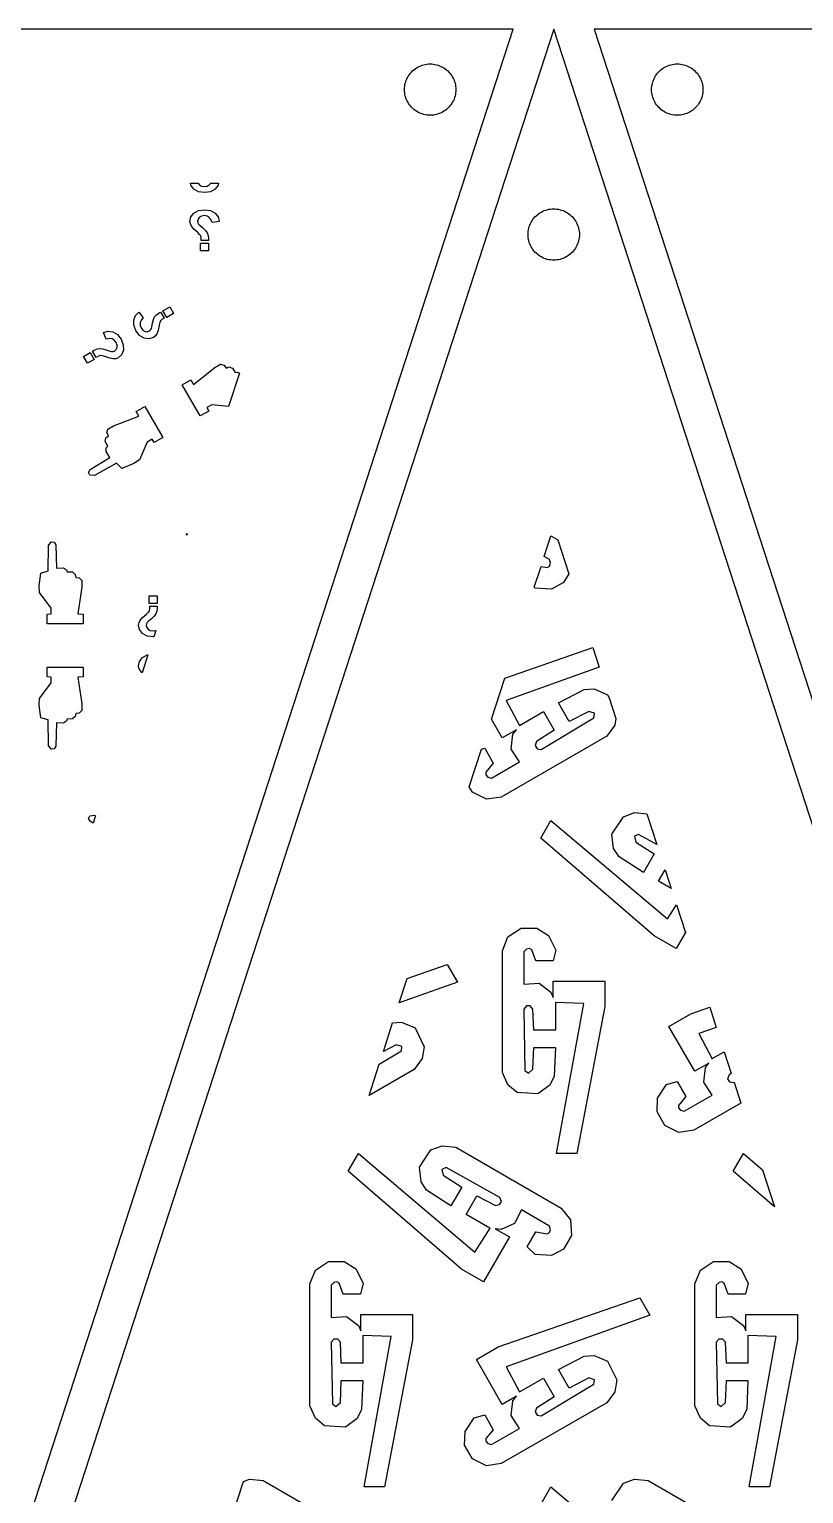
# Model space of a CAD drawing. Header units: metres. Extents: x 20 to 1108, y 20 to 251.
# Drawn here: x 366.8 to 427.1, y 136.7 to 250.8 of the extents above; entities that cross this region are included whole.
import ezdxf

# ---------------------------------------------------------------- set-up
doc = ezdxf.new("R2010")
doc.units = ezdxf.units.M

msp = doc.modelspace()

# ---------------------------------------------------------------- linework, layer by layer
for p, q in [((404.463, 250.826), (254.463, 250.826)), ((329.463, 20.0001), (404.463, 250.826)), ((407.617, 250.826), (332.617, 20)), ((482.617, 20), (407.617, 250.826)), ((560.772, 250.826), (410.772, 250.826)), ((410.772, 250.826), (485.772, 20.0001)), ((396.816, 247.742), (396.919, 247.813)), ((396.919, 247.813), (397.028, 247.877)), ((397.028, 247.877), (397.14, 247.934)), ((397.14, 247.934), (397.255, 247.984)), ((397.255, 247.984), (397.373, 248.026)), ((397.373, 248.026), (397.493, 248.062)), ((397.493, 248.062), (397.617, 248.089)), ((397.617, 248.089), (397.741, 248.109)), ((397.741, 248.109), (397.866, 248.12)), ((397.866, 248.12), (397.992, 248.124)), ((397.992, 248.124), (398.117, 248.12)), ((398.117, 248.12), (398.242, 248.109)), ((398.242, 248.109), (398.366, 248.089)), ((398.366, 248.089), (398.489, 248.062)), ((398.489, 248.062), (398.609, 248.026)), ((398.609, 248.026), (398.727, 247.984)), ((398.727, 247.984), (398.843, 247.934)), ((398.843, 247.934), (398.954, 247.877)), ((398.954, 247.877), (399.063, 247.813)), ((399.063, 247.813), (399.166, 247.742)), ((416.069, 247.742), (416.172, 247.813)), ((416.172, 247.813), (416.281, 247.877)), ((416.281, 247.877), (416.392, 247.934)), ((416.392, 247.934), (416.508, 247.984)), ((416.508, 247.984), (416.626, 248.026)), ((416.626, 248.026), (416.747, 248.062)), ((416.747, 248.062), (416.87, 248.089)), ((416.87, 248.089), (416.994, 248.109)), ((416.994, 248.109), (417.119, 248.12)), ((417.119, 248.12), (417.244, 248.124)), ((417.244, 248.124), (417.37, 248.12)), ((417.37, 248.12), (417.495, 248.109)), ((417.495, 248.109), (417.619, 248.089)), ((417.619, 248.089), (417.742, 248.062)), ((417.742, 248.062), (417.862, 248.026)), ((417.862, 248.026), (417.98, 247.984)), ((417.98, 247.984), (418.095, 247.934)), ((418.095, 247.934), (418.207, 247.877)), ((418.207, 247.877), (418.316, 247.813)), ((418.316, 247.813), (418.419, 247.742)), ((396.027, 246.499), (396.054, 246.621)), ((396.054, 246.621), (396.089, 246.742)), ((396.089, 246.742), (396.131, 246.86)), ((396.131, 246.86), (396.181, 246.976)), ((396.181, 246.976), (396.239, 247.087)), ((396.239, 247.087), (396.302, 247.195)), ((396.302, 247.195), (396.373, 247.3)), ((396.373, 247.3), (396.45, 247.399)), ((396.45, 247.399), (396.534, 247.493)), ((396.534, 247.493), (396.622, 247.582)), ((396.622, 247.582), (396.716, 247.665)), ((396.716, 247.665), (396.816, 247.742)), ((399.166, 247.742), (399.266, 247.665)), ((399.266, 247.665), (399.361, 247.582)), ((399.361, 247.582), (399.449, 247.493)), ((399.449, 247.493), (399.533, 247.399)), ((399.533, 247.399), (399.609, 247.3)), ((399.609, 247.3), (399.68, 247.195)), ((399.68, 247.195), (399.743, 247.087)), ((399.743, 247.087), (399.801, 246.976)), ((399.801, 246.976), (399.851, 246.86)), ((399.851, 246.86), (399.893, 246.742)), ((399.893, 246.742), (399.928, 246.621)), ((399.928, 246.621), (399.955, 246.499)), ((415.28, 246.499), (415.307, 246.621)), ((415.307, 246.621), (415.342, 246.742)), ((415.342, 246.742), (415.384, 246.86)), ((415.384, 246.86), (415.434, 246.976)), ((415.434, 246.976), (415.492, 247.087)), ((415.492, 247.087), (415.555, 247.195)), ((415.555, 247.195), (415.626, 247.3)), ((415.626, 247.3), (415.703, 247.399)), ((415.703, 247.399), (415.787, 247.493)), ((415.787, 247.493), (415.874, 247.582)), ((415.874, 247.582), (415.969, 247.665)), ((415.969, 247.665), (416.069, 247.742)), ((418.419, 247.742), (418.519, 247.665)), ((418.519, 247.665), (418.613, 247.582)), ((418.613, 247.582), (418.702, 247.493)), ((418.702, 247.493), (418.786, 247.399)), ((418.786, 247.399), (418.862, 247.3)), ((418.862, 247.3), (418.933, 247.195)), ((418.933, 247.195), (418.997, 247.087)), ((418.997, 247.087), (419.054, 246.976)), ((419.054, 246.976), (419.104, 246.86)), ((419.104, 246.86), (419.146, 246.742)), ((419.146, 246.742), (419.181, 246.621)), ((419.181, 246.621), (419.208, 246.499)), ((395.992, 246.124), (395.995, 246.249)), ((395.995, 245.998), (395.992, 246.124)), ((395.995, 246.249), (396.007, 246.375)), ((396.007, 245.873), (395.995, 245.998)), ((396.007, 246.375), (396.027, 246.499)), ((396.027, 245.749), (396.007, 245.873)), ((396.054, 245.627), (396.027, 245.749)), ((396.089, 245.506), (396.054, 245.627)), ((396.131, 245.388), (396.089, 245.506)), ((399.893, 245.506), (399.851, 245.388)), ((399.928, 245.627), (399.893, 245.506)), ((399.955, 245.749), (399.928, 245.627)), ((399.955, 246.499), (399.975, 246.375)), ((399.975, 245.873), (399.955, 245.749)), ((399.975, 246.375), (399.987, 246.249)), ((399.987, 245.998), (399.975, 245.873)), ((399.987, 246.249), (399.992, 246.124)), ((399.992, 246.124), (399.987, 245.998)), ((415.244, 246.124), (415.248, 246.249)), ((415.248, 245.998), (415.244, 246.124)), ((415.248, 246.249), (415.26, 246.375)), ((415.26, 245.873), (415.248, 245.998)), ((415.26, 246.375), (415.28, 246.499)), ((415.28, 245.749), (415.26, 245.873)), ((415.307, 245.627), (415.28, 245.749)), ((415.342, 245.506), (415.307, 245.627)), ((415.384, 245.388), (415.342, 245.506)), ((419.146, 245.506), (419.104, 245.388)), ((419.181, 245.627), (419.146, 245.506)), ((419.208, 245.749), (419.181, 245.627)), ((419.208, 246.499), (419.228, 246.375)), ((419.228, 245.873), (419.208, 245.749)), ((419.228, 246.375), (419.24, 246.249)), ((419.24, 245.998), (419.228, 245.873)), ((419.24, 246.249), (419.244, 246.124)), ((419.244, 246.124), (419.24, 245.998)), ((396.181, 245.273), (396.131, 245.388)), ((396.239, 245.16), (396.181, 245.273)), ((396.302, 245.052), (396.239, 245.16)), ((396.373, 244.948), (396.302, 245.052)), ((396.45, 244.849), (396.373, 244.948)), ((396.534, 244.755), (396.45, 244.849)), ((396.622, 244.666), (396.534, 244.755)), ((396.716, 244.583), (396.622, 244.666)), ((396.816, 244.506), (396.716, 244.583)), ((396.919, 244.436), (396.816, 244.506)), ((397.028, 244.371), (396.919, 244.436)), ((397.14, 244.315), (397.028, 244.371)), ((398.954, 244.371), (398.843, 244.315)), ((399.063, 244.436), (398.954, 244.371)), ((399.166, 244.506), (399.063, 244.436)), ((399.266, 244.583), (399.166, 244.506)), ((399.361, 244.666), (399.266, 244.583)), ((399.449, 244.755), (399.361, 244.666)), ((399.533, 244.849), (399.449, 244.755)), ((399.609, 244.948), (399.533, 244.849)), ((399.68, 245.052), (399.609, 244.948)), ((399.743, 245.16), (399.68, 245.052)), ((399.801, 245.273), (399.743, 245.16)), ((399.851, 245.388), (399.801, 245.273)), ((415.434, 245.273), (415.384, 245.388)), ((415.492, 245.16), (415.434, 245.273)), ((415.555, 245.052), (415.492, 245.16)), ((415.626, 244.948), (415.555, 245.052)), ((415.703, 244.849), (415.626, 244.948)), ((415.787, 244.755), (415.703, 244.849)), ((415.874, 244.666), (415.787, 244.755)), ((415.969, 244.583), (415.874, 244.666)), ((416.069, 244.506), (415.969, 244.583)), ((416.172, 244.436), (416.069, 244.506)), ((416.281, 244.371), (416.172, 244.436)), ((416.392, 244.315), (416.281, 244.371)), ((418.207, 244.371), (418.095, 244.315)), ((418.316, 244.436), (418.207, 244.371)), ((418.419, 244.506), (418.316, 244.436)), ((418.519, 244.583), (418.419, 244.506)), ((418.613, 244.666), (418.519, 244.583)), ((418.702, 244.755), (418.613, 244.666)), ((418.786, 244.849), (418.702, 244.755)), ((418.862, 244.948), (418.786, 244.849)), ((418.933, 245.052), (418.862, 244.948)), ((418.997, 245.16), (418.933, 245.052)), ((419.054, 245.273), (418.997, 245.16)), ((419.104, 245.388), (419.054, 245.273)), ((397.255, 244.265), (397.14, 244.315)), ((397.373, 244.222), (397.255, 244.265)), ((397.493, 244.187), (397.373, 244.222)), ((397.617, 244.159), (397.493, 244.187)), ((397.741, 244.14), (397.617, 244.159)), ((397.866, 244.128), (397.741, 244.14)), ((397.992, 244.124), (397.866, 244.128)), ((398.117, 244.128), (397.992, 244.124)), ((398.242, 244.14), (398.117, 244.128)), ((398.366, 244.159), (398.242, 244.14)), ((398.489, 244.187), (398.366, 244.159)), ((398.609, 244.222), (398.489, 244.187)), ((398.727, 244.265), (398.609, 244.222)), ((398.843, 244.315), (398.727, 244.265)), ((416.508, 244.265), (416.392, 244.315)), ((416.626, 244.222), (416.508, 244.265)), ((416.747, 244.187), (416.626, 244.222)), ((416.87, 244.159), (416.747, 244.187)), ((416.994, 244.14), (416.87, 244.159)), ((417.119, 244.128), (416.994, 244.14)), ((417.244, 244.124), (417.119, 244.128)), ((417.37, 244.128), (417.244, 244.124)), ((417.495, 244.14), (417.37, 244.128)), ((417.619, 244.159), (417.495, 244.14)), ((417.742, 244.187), (417.619, 244.159)), ((417.862, 244.222), (417.742, 244.187)), ((417.98, 244.265), (417.862, 244.222)), ((418.095, 244.315), (417.98, 244.265)), ((379.355, 238.665), (379.319, 238.826)), ((379.319, 238.826), (379.907, 238.826)), ((379.587, 238.371), (379.355, 238.665)), ((379.907, 238.826), (380.012, 238.687)), ((380.012, 238.687), (380.178, 238.591)), ((380.61, 238.592), (380.784, 238.692)), ((380.784, 238.692), (380.89, 238.826)), ((380.89, 238.826), (381.506, 238.826)), ((381.464, 238.664), (381.228, 238.366)), ((381.506, 238.826), (381.464, 238.664)), ((379.951, 238.164), (379.587, 238.371)), ((380.422, 238.095), (379.951, 238.164)), ((380.178, 238.591), (380.396, 238.559)), ((380.396, 238.559), (380.61, 238.592)), ((380.873, 238.162), (380.422, 238.095)), ((381.228, 238.366), (380.873, 238.162)), ((379.354, 236.192), (379.587, 236.487)), ((379.587, 236.487), (379.95, 236.692)), ((379.95, 236.692), (380.422, 236.762)), ((380.422, 236.762), (380.873, 236.694)), ((380.873, 236.694), (381.227, 236.49)), ((381.227, 236.49), (381.464, 236.192)), ((406.248, 236.284), (406.343, 236.367)), ((406.343, 236.367), (406.442, 236.444)), ((406.442, 236.444), (406.546, 236.515)), ((406.546, 236.515), (406.654, 236.579)), ((406.654, 236.579), (406.766, 236.636)), ((406.766, 236.636), (406.881, 236.686)), ((406.881, 236.686), (406.999, 236.728)), ((406.999, 236.728), (407.12, 236.763)), ((407.12, 236.763), (407.242, 236.791)), ((407.242, 236.791), (407.367, 236.81)), ((407.367, 236.81), (407.492, 236.822)), ((407.492, 236.822), (407.617, 236.826)), ((407.617, 236.826), (407.743, 236.822)), ((407.743, 236.822), (407.868, 236.81)), ((407.868, 236.81), (407.992, 236.791)), ((407.992, 236.791), (408.115, 236.763)), ((408.115, 236.763), (408.236, 236.728)), ((408.236, 236.728), (408.354, 236.686)), ((408.354, 236.686), (408.469, 236.636)), ((408.469, 236.636), (408.581, 236.579)), ((408.581, 236.579), (408.689, 236.515)), ((408.689, 236.515), (408.793, 236.444)), ((408.793, 236.444), (408.892, 236.367)), ((408.892, 236.367), (408.987, 236.284)), ((379.277, 235.849), (379.354, 236.192)), ((379.306, 235.65), (379.277, 235.849)), ((379.39, 235.465), (379.306, 235.65)), ((379.568, 235.254), (379.39, 235.465)), ((379.878, 234.976), (379.568, 235.254)), ((379.908, 236.032), (379.87, 235.862)), ((379.87, 235.862), (379.89, 235.744)), ((379.89, 235.744), (379.95, 235.63)), ((380.011, 236.169), (379.908, 236.032)), ((379.95, 235.63), (380.062, 235.522)), ((380.178, 236.265), (380.011, 236.169)), ((380.062, 235.522), (380.269, 235.349)), ((380.396, 236.298), (380.178, 236.265)), ((380.269, 235.349), (380.492, 235.141)), ((380.61, 236.265), (380.396, 236.298)), ((380.784, 236.164), (380.61, 236.265)), ((380.915, 235.998), (380.784, 236.164)), ((380.999, 235.762), (380.915, 235.998)), ((381.558, 235.83), (380.999, 235.762)), ((381.464, 236.192), (381.558, 235.83)), ((405.633, 235.077), (405.653, 235.201)), ((405.653, 235.201), (405.68, 235.324)), ((405.68, 235.324), (405.715, 235.444)), ((405.715, 235.444), (405.758, 235.562)), ((405.758, 235.562), (405.808, 235.678)), ((405.808, 235.678), (405.865, 235.79)), ((405.865, 235.79), (405.929, 235.898)), ((405.929, 235.898), (405.999, 236.002)), ((405.999, 236.002), (406.076, 236.101)), ((406.076, 236.101), (406.159, 236.195)), ((406.159, 236.195), (406.248, 236.284)), ((408.987, 236.284), (409.076, 236.195)), ((409.076, 236.195), (409.159, 236.101)), ((409.159, 236.101), (409.236, 236.002)), ((409.236, 236.002), (409.306, 235.898)), ((409.306, 235.898), (409.37, 235.79)), ((409.37, 235.79), (409.427, 235.678)), ((409.427, 235.678), (409.477, 235.562)), ((409.477, 235.562), (409.52, 235.444)), ((409.52, 235.444), (409.555, 235.324)), ((409.555, 235.324), (409.582, 235.201)), ((409.582, 235.201), (409.602, 235.077)), ((380.032, 234.835), (379.878, 234.976)), ((380.118, 234.717), (380.032, 234.835)), ((380.103, 234.157), (380.712, 234.158)), ((380.103, 233.549), (380.103, 234.157)), ((380.149, 234.588), (380.118, 234.717)), ((380.16, 234.369), (380.149, 234.588)), ((380.712, 234.369), (380.16, 234.369)), ((380.492, 235.141), (380.625, 234.956)), ((380.625, 234.956), (380.692, 234.76)), ((380.692, 234.76), (380.715, 234.519)), ((380.715, 234.519), (380.712, 234.369)), ((380.712, 234.158), (380.713, 233.549)), ((405.617, 234.826), (405.621, 234.952)), ((405.621, 234.701), (405.617, 234.826)), ((405.621, 234.952), (405.633, 235.077)), ((405.633, 234.576), (405.621, 234.701)), ((405.653, 234.451), (405.633, 234.576)), ((405.68, 234.329), (405.653, 234.451)), ((405.715, 234.208), (405.68, 234.329)), ((405.758, 234.09), (405.715, 234.208)), ((405.808, 233.975), (405.758, 234.09)), ((409.477, 234.09), (409.427, 233.975)), ((409.52, 234.208), (409.477, 234.09)), ((409.555, 234.329), (409.52, 234.208)), ((409.582, 234.451), (409.555, 234.329)), ((409.602, 234.576), (409.582, 234.451)), ((409.602, 235.077), (409.614, 234.952)), ((409.614, 234.701), (409.602, 234.576)), ((409.614, 234.952), (409.617, 234.826)), ((409.617, 234.826), (409.614, 234.701)), ((380.713, 233.549), (380.103, 233.549)), ((405.865, 233.863), (405.808, 233.975)), ((405.929, 233.755), (405.865, 233.863)), ((405.999, 233.651), (405.929, 233.755)), ((406.076, 233.551), (405.999, 233.651)), ((406.159, 233.457), (406.076, 233.551)), ((406.248, 233.368), (406.159, 233.457)), ((406.343, 233.285), (406.248, 233.368)), ((406.442, 233.208), (406.343, 233.285)), ((406.546, 233.138), (406.442, 233.208)), ((406.654, 233.074), (406.546, 233.138)), ((406.766, 233.017), (406.654, 233.074)), ((406.881, 232.967), (406.766, 233.017)), ((406.999, 232.924), (406.881, 232.967)), ((407.12, 232.889), (406.999, 232.924)), ((408.236, 232.924), (408.115, 232.889)), ((408.354, 232.967), (408.236, 232.924)), ((408.469, 233.017), (408.354, 232.967)), ((408.581, 233.074), (408.469, 233.017)), ((408.689, 233.138), (408.581, 233.074)), ((408.793, 233.208), (408.689, 233.138)), ((408.892, 233.285), (408.793, 233.208)), ((408.987, 233.368), (408.892, 233.285)), ((409.076, 233.457), (408.987, 233.368)), ((409.159, 233.551), (409.076, 233.457)), ((409.236, 233.651), (409.159, 233.551)), ((409.306, 233.755), (409.236, 233.651)), ((409.37, 233.863), (409.306, 233.755)), ((409.427, 233.975), (409.37, 233.863)), ((407.242, 232.862), (407.12, 232.889)), ((407.367, 232.842), (407.242, 232.862)), ((407.492, 232.83), (407.367, 232.842)), ((407.617, 232.826), (407.492, 232.83)), ((407.743, 232.83), (407.617, 232.826)), ((407.868, 232.842), (407.743, 232.83)), ((407.992, 232.862), (407.868, 232.842)), ((408.115, 232.889), (407.992, 232.862)), ((374.893, 228.164), (375.036, 228.523)), ((375.036, 228.523), (375.298, 228.782)), ((375.298, 228.782), (375.639, 228.333)), ((376.431, 228.207), (376.522, 228.412)), ((376.522, 228.412), (376.658, 228.565)), ((376.658, 228.565), (376.867, 228.715)), ((376.867, 228.715), (376.988, 228.781)), ((376.988, 228.781), (377.263, 228.303)), ((377.17, 228.887), (377.699, 229.192)), ((377.476, 228.359), (377.17, 228.887)), ((378.003, 228.664), (377.476, 228.359)), ((377.699, 229.192), (378.003, 228.664)), ((372.533, 227.187), (372.888, 227.283)), ((372.888, 227.283), (373.272, 227.228)), ((373.272, 227.228), (373.622, 227.025)), ((374.894, 227.759), (374.893, 228.164)), ((375.061, 227.332), (374.894, 227.759)), ((375.357, 226.958), (375.061, 227.332)), ((375.476, 228.141), (375.398, 227.944)), ((375.398, 227.944), (375.398, 227.742)), ((375.398, 227.742), (375.474, 227.545)), ((375.474, 227.545), (375.613, 227.37)), ((375.639, 228.333), (375.476, 228.141)), ((375.613, 227.37), (375.778, 227.275)), ((375.778, 227.275), (375.95, 227.252)), ((375.95, 227.252), (376.113, 227.305)), ((376.113, 227.305), (376.211, 227.386)), ((376.211, 227.386), (376.277, 227.489)), ((376.277, 227.489), (376.315, 227.641)), ((376.315, 227.641), (376.361, 227.904)), ((376.361, 227.904), (376.431, 228.207)), ((376.791, 227.342), (376.701, 227.092)), ((376.878, 227.755), (376.791, 227.342)), ((376.927, 227.963), (376.878, 227.755)), ((376.982, 228.088), (376.927, 227.963)), ((377.087, 228.19), (376.982, 228.088)), ((377.263, 228.303), (377.087, 228.19)), ((372.752, 226.667), (372.533, 227.187)), ((372.999, 226.712), (372.752, 226.667)), ((373.21, 226.682), (372.999, 226.712)), ((373.382, 226.581), (373.21, 226.682)), ((373.515, 226.416), (373.382, 226.581)), ((373.599, 226.206), (373.515, 226.416)), ((373.599, 226.017), (373.599, 226.206)), ((373.622, 227.025), (373.908, 226.667)), ((373.908, 226.667), (374.082, 226.224)), ((374.082, 226.224), (374.086, 225.809)), ((375.715, 226.748), (375.357, 226.958)), ((376.091, 226.693), (375.715, 226.748)), ((376.424, 226.797), (376.091, 226.693)), ((376.581, 226.921), (376.424, 226.797)), ((376.701, 227.092), (376.581, 226.921)), ((370.979, 225.313), (371.507, 225.617)), ((371.284, 224.784), (370.979, 225.313)), ((371.812, 225.089), (371.284, 224.784)), ((371.507, 225.617), (371.812, 225.089)), ((371.69, 225.723), (371.817, 225.798)), ((371.966, 225.244), (371.69, 225.723)), ((371.817, 225.798), (372.04, 225.901)), ((372.153, 225.341), (371.966, 225.244)), ((372.04, 225.901), (372.242, 225.942)), ((372.292, 225.382), (372.153, 225.341)), ((372.242, 225.942), (372.468, 225.918)), ((372.434, 225.365), (372.292, 225.382)), ((372.631, 225.306), (372.434, 225.365)), ((372.468, 225.918), (372.754, 225.83)), ((373.035, 225.174), (372.631, 225.306)), ((372.754, 225.83), (373.022, 225.733)), ((373.022, 225.733), (373.161, 225.693)), ((373.297, 225.126), (373.035, 225.174)), ((373.161, 225.693), (373.288, 225.698)), ((373.288, 225.698), (373.407, 225.742)), ((373.504, 225.145), (373.297, 225.126)), ((373.407, 225.742), (373.533, 225.857)), ((373.691, 225.22), (373.504, 225.145)), ((373.533, 225.857), (373.599, 226.017)), ((373.945, 225.455), (373.691, 225.22)), ((374.086, 225.809), (373.945, 225.455)), ((379.56, 223.128), (381.205, 224.463)), ((381.205, 224.463), (381.654, 224.709)), ((381.654, 224.709), (381.948, 224.639)), ((381.948, 224.639), (382.088, 224.418)), ((382.088, 224.418), (382.317, 224.498)), ((383.135, 224.018), (382.288, 221.412)), ((382.317, 224.498), (382.588, 224.416)), ((382.588, 224.416), (382.805, 224.066)), ((382.805, 224.066), (382.987, 224.092)), ((382.987, 224.092), (383.135, 224.018)), ((378.676, 223.108), (379.338, 223.488)), ((380.075, 220.684), (378.676, 223.108)), ((379.338, 223.488), (379.56, 223.128)), ((380.985, 221.551), (380.599, 221.327)), ((382.288, 221.412), (380.985, 221.551)), ((373.324, 219.914), (375.299, 220.668)), ((375.096, 221.041), (375.758, 221.424)), ((375.299, 220.668), (375.096, 221.041)), ((375.758, 221.424), (377.159, 218.999)), ((380.738, 221.067), (380.075, 220.684)), ((380.599, 221.327), (380.738, 221.067)), ((372.796, 219.358), (372.883, 219.646)), ((372.917, 219.124), (372.796, 219.358)), ((372.883, 219.646), (373.324, 219.914)), ((372.668, 218.687), (372.733, 218.964)), ((372.864, 218.327), (372.668, 218.687)), ((372.733, 218.964), (372.917, 219.124)), ((372.736, 217.909), (372.751, 218.183)), ((372.751, 218.183), (372.864, 218.327)), ((375.952, 218.645), (375.338, 217.262)), ((376.338, 218.866), (375.952, 218.645)), ((376.495, 218.616), (376.338, 218.866)), ((377.159, 218.999), (376.495, 218.616)), ((371.494, 216.494), (373.039, 217.452)), ((373.552, 216.996), (371.828, 216.027)), ((373.039, 217.452), (372.736, 217.909)), ((373.978, 216.581), (373.552, 216.996)), ((374.914, 216.963), (373.978, 216.581)), ((375.338, 217.262), (374.914, 216.963)), ((371.367, 216.276), (371.494, 216.494)), ((371.463, 216.067), (371.367, 216.276)), ((371.828, 216.027), (371.463, 216.067)), ((378.98, 211.456), (379.071, 211.508)), ((379.027, 211.375), (378.98, 211.456)), ((379.071, 211.508), (379.027, 211.375)), ((406.879, 209.721), (407.405, 211.338)), ((407.405, 211.338), (407.929, 211.036)), ((368.223, 208.596), (368.246, 210.573)), ((368.246, 210.573), (368.463, 210.873)), ((368.463, 210.873), (368.692, 210.85)), ((368.692, 210.85), (368.818, 210.63)), ((368.818, 210.63), (368.875, 208.814)), ((407.929, 211.036), (408.789, 208.385)), ((406.102, 207.328), (406.631, 208.957)), ((406.631, 208.957), (407.113, 208.877)), ((407.291, 209.484), (406.879, 209.721)), ((407.113, 208.877), (407.287, 208.974)), ((407.287, 208.974), (407.369, 209.193)), ((407.369, 209.193), (407.291, 209.484)), ((367.515, 207.439), (367.652, 208.437)), ((367.652, 208.437), (368.223, 208.596)), ((368.875, 208.814), (369.421, 208.848)), ((369.421, 208.848), (369.653, 208.697)), ((369.653, 208.697), (369.721, 208.527)), ((369.721, 208.527), (370.134, 208.516)), ((370.134, 208.516), (370.337, 208.322)), ((370.337, 208.322), (370.384, 208.082)), ((370.384, 208.082), (370.647, 208.07)), ((370.647, 208.07), (370.852, 207.854)), ((370.852, 207.854), (370.864, 207.334)), ((408.789, 208.385), (408.387, 207.688)), ((367.563, 206.914), (367.515, 207.439)), ((368.452, 205.693), (367.563, 206.914)), ((370.864, 207.334), (370.532, 205.248)), ((376.104, 206.057), (376.104, 206.667)), ((376.104, 206.667), (376.712, 206.667)), ((376.712, 206.667), (376.712, 206.057)), ((406.173, 207.259), (406.102, 207.328)), ((407.437, 207.182), (406.173, 207.259)), ((408.387, 207.688), (407.437, 207.182)), ((368.452, 205.248), (368.452, 205.693)), ((376.712, 206.057), (376.104, 206.057)), ((376.118, 205.498), (376.15, 205.628)), ((376.15, 205.628), (376.16, 205.847)), ((376.16, 205.847), (376.712, 205.847)), ((376.715, 205.72), (376.69, 205.449)), ((376.712, 205.847), (376.715, 205.72)), ((368.155, 205.236), (368.452, 205.248)), ((368.155, 204.471), (368.155, 205.236)), ((370.954, 204.471), (368.155, 204.471)), ((370.532, 205.248), (370.954, 205.235)), ((370.954, 205.235), (370.954, 204.471)), ((375.278, 204.367), (375.307, 204.568)), ((375.356, 204.024), (375.278, 204.367)), ((375.307, 204.568), (375.389, 204.748)), ((375.389, 204.748), (375.567, 204.958)), ((375.567, 204.958), (375.878, 205.238)), ((375.891, 204.474), (375.871, 204.353)), ((375.878, 205.238), (376.033, 205.382)), ((375.95, 204.582), (375.891, 204.474)), ((376.067, 204.698), (375.95, 204.582)), ((376.033, 205.382), (376.118, 205.498)), ((376.275, 204.872), (376.067, 204.698)), ((376.492, 205.074), (376.275, 204.872)), ((376.626, 205.259), (376.492, 205.074)), ((376.69, 205.449), (376.626, 205.259)), ((375.587, 203.731), (375.356, 204.024)), ((375.951, 203.523), (375.587, 203.731)), ((375.871, 204.353), (375.907, 204.185)), ((375.907, 204.185), (376.013, 204.046)), ((376.423, 203.453), (375.951, 203.523)), ((376.013, 204.046), (376.179, 203.95)), ((376.179, 203.95), (376.397, 203.918)), ((376.397, 203.918), (376.61, 203.95)), ((376.454, 203.458), (376.423, 203.453)), ((376.616, 203.954), (376.454, 203.458)), ((376.61, 203.95), (376.616, 203.954)), ((403.797, 200.235), (410.66, 202.627)), ((410.66, 202.627), (411.155, 201.107)), ((368.155, 200.338), (368.155, 201.104)), ((368.155, 201.104), (370.954, 201.103)), ((370.954, 201.103), (370.953, 200.339)), ((375.276, 201.207), (375.354, 201.55)), ((375.305, 201.009), (375.276, 201.207)), ((375.39, 200.824), (375.305, 201.009)), ((375.354, 201.55), (375.587, 201.845)), ((376, 202.059), (375.54, 200.645)), ((375.587, 201.845), (375.95, 202.051)), ((375.95, 202.051), (376, 202.059)), ((411.155, 201.107), (403.919, 198.506)), ((367.562, 198.661), (368.451, 199.881)), ((368.451, 200.327), (368.155, 200.338)), ((368.451, 199.881), (368.451, 200.327)), ((370.953, 200.339), (370.531, 200.327)), ((370.531, 200.327), (370.863, 198.237)), ((375.54, 200.645), (375.39, 200.824)), ((402.761, 197.046), (403.797, 200.235)), ((367.514, 198.141), (367.562, 198.661)), ((407.992, 198.31), (409.984, 199.348)), ((409.984, 199.348), (410.764, 199.395)), ((410.764, 199.395), (411.815, 198.946)), ((411.815, 198.946), (411.939, 198.694)), ((411.939, 198.694), (412.462, 197.083)), ((367.652, 197.138), (367.514, 198.141)), ((370.852, 197.722), (370.646, 197.505)), ((370.863, 198.237), (370.852, 197.722)), ((403.919, 198.506), (404.957, 196.55)), ((404.964, 196.559), (406.82, 197.634)), ((406.82, 197.634), (407.659, 196.18)), ((408.832, 196.857), (407.992, 198.31)), ((410.346, 197.645), (408.832, 196.857)), ((410.784, 197.504), (410.346, 197.645)), ((368.223, 196.978), (367.652, 197.138)), ((368.246, 195), (368.223, 196.978)), ((368.875, 196.761), (368.817, 194.944)), ((369.421, 196.726), (368.875, 196.761)), ((369.651, 196.875), (369.421, 196.726)), ((369.72, 197.047), (369.651, 196.875)), ((370.134, 197.06), (369.72, 197.047)), ((370.337, 197.252), (370.134, 197.06)), ((370.383, 197.492), (370.337, 197.252)), ((370.646, 197.505), (370.383, 197.492)), ((403.607, 195.58), (402.761, 197.046)), ((404.957, 196.55), (404.964, 196.559)), ((406.633, 194.685), (410.751, 197.157)), ((410.751, 197.157), (410.784, 197.504)), ((412.374, 196.573), (411.75, 195.715)), ((412.462, 197.083), (412.374, 196.573)), ((411.75, 195.715), (403.53, 190.969)), ((404.707, 196.216), (403.607, 195.58)), ((404.302, 194.711), (404.44, 195.86)), ((404.44, 195.86), (404.707, 196.216)), ((406.283, 195.298), (406.17, 194.995)), ((407.659, 196.18), (406.283, 195.298)), ((368.462, 194.702), (368.246, 195)), ((368.691, 194.725), (368.462, 194.702)), ((368.817, 194.944), (368.691, 194.725)), ((401.043, 191.761), (402, 194.706)), ((402, 194.706), (402.239, 194.774)), ((402.239, 194.774), (402.911, 193.608)), ((404.958, 193.715), (404.302, 194.711)), ((406.17, 194.995), (406.318, 194.74)), ((406.318, 194.74), (406.633, 194.685)), ((402.911, 193.608), (402.339, 192.913)), ((402.776, 192.455), (404.958, 193.715)), ((402.339, 192.913), (402.336, 192.713)), ((402.336, 192.713), (402.485, 192.533)), ((402.485, 192.533), (402.776, 192.455)), ((401.284, 191.343), (401.043, 191.761)), ((402.377, 190.803), (401.284, 191.343)), ((403.53, 190.969), (402.377, 190.803)), ((371.462, 189.509), (371.828, 189.548)), ((371.828, 189.548), (371.918, 189.497)), ((413.054, 189.436), (413.925, 189.756)), ((413.925, 189.756), (414.875, 189.655)), ((414.875, 189.655), (415.65, 187.272)), ((371.367, 189.3), (371.462, 189.509)), ((371.494, 189.081), (371.367, 189.3)), ((371.735, 188.932), (371.494, 189.081)), ((371.918, 189.497), (371.735, 188.932)), ((406.605, 187.776), (407.398, 189.15)), ((407.398, 189.15), (416.479, 181.467)), ((412.15, 188.086), (413.054, 189.436)), ((415.444, 180.151), (406.605, 187.776)), ((412.286, 186.949), (412.15, 188.086)), ((414.232, 188.059), (413.913, 187.915)), ((413.913, 187.915), (414.011, 187.464)), ((414.011, 187.464), (415.451, 186.546)), ((415.65, 187.272), (414.232, 188.059)), ((412.716, 186.3), (412.286, 186.949)), ((414.612, 185.094), (412.716, 186.3)), ((415.451, 186.546), (414.612, 185.094)), ((415.784, 184.415), (416.292, 185.295)), ((416.292, 185.295), (416.761, 183.853)), ((416.761, 183.853), (415.784, 184.415)), ((416.479, 181.467), (417.175, 182.579)), ((417.175, 182.579), (417.875, 180.422)), ((404.055, 180.07), (405.069, 180.746)), ((405.069, 180.746), (406.293, 180.746)), ((406.293, 180.746), (407.206, 180.175)), ((417.875, 180.422), (417.151, 179.165)), ((403.622, 178.989), (404.055, 180.07)), ((407.206, 180.175), (407.772, 179.042)), ((417.151, 179.165), (415.444, 180.151)), ((403.622, 169.496), (403.622, 178.989)), ((405.498, 179.111), (405.285, 178.899)), ((405.285, 178.899), (405.285, 176.379)), ((405.729, 179.15), (405.498, 179.111)), ((405.901, 179.047), (405.729, 179.15)), ((406.216, 178.204), (405.901, 179.047)), ((407.563, 178.204), (406.216, 178.204)), ((407.772, 179.042), (407.563, 178.204)), ((396.193, 176.832), (399.32, 177.922)), ((399.32, 177.922), (400.113, 176.548)), ((395.571, 174.916), (396.193, 176.832)), ((400.113, 176.548), (395.571, 174.916)), ((405.285, 176.379), (406.478, 176.449)), ((406.478, 176.449), (407.402, 175.756)), ((407.577, 175.345), (407.577, 176.616)), ((407.577, 176.616), (411.613, 176.616)), ((411.613, 176.616), (411.613, 174.644)), ((405.493, 174.689), (405.288, 174.443)), ((405.787, 174.689), (405.493, 174.689)), ((405.994, 174.44), (405.787, 174.689)), ((407.402, 175.756), (407.577, 175.345)), ((409.954, 174.883), (407.742, 174.962)), ((407.742, 174.962), (407.745, 174.951)), ((407.745, 174.951), (407.749, 172.808)), ((407.842, 163.177), (409.954, 174.883)), ((405.288, 174.443), (405.37, 169.641)), ((406.07, 172.808), (405.994, 174.44)), ((411.613, 174.644), (409.428, 163.177)), ((416.589, 173.094), (418.297, 174.08)), ((418.297, 174.08), (419.77, 174.593)), ((419.77, 174.593), (420.283, 173.015)), ((394.344, 171.143), (395.069, 173.372)), ((395.069, 173.372), (395.764, 173.414)), ((395.764, 173.414), (396.815, 172.965)), ((396.815, 172.965), (397.533, 171.507)), ((407.749, 172.808), (406.07, 172.808)), ((418.607, 169.6), (416.589, 173.094)), ((420.283, 173.015), (418.919, 172.525)), ((418.919, 172.525), (419.957, 170.569)), ((395.346, 171.664), (394.344, 171.143)), ((395.784, 171.523), (395.346, 171.664)), ((395.751, 171.176), (395.784, 171.523)), ((397.533, 171.507), (397.374, 170.592)), ((405.994, 169.747), (406.07, 171.453)), ((406.07, 171.453), (407.749, 171.453)), ((407.749, 171.453), (407.652, 169.208)), ((393.226, 167.7), (394.017, 170.135)), ((394.017, 170.135), (395.751, 171.176)), ((397.374, 170.592), (396.75, 169.735)), ((419.707, 170.235), (418.607, 169.6)), ((419.44, 169.879), (419.707, 170.235)), ((419.957, 170.569), (419.964, 170.578)), ((419.964, 170.578), (420.899, 171.119)), ((420.899, 171.119), (421.45, 169.424)), ((396.75, 169.735), (393.226, 167.7)), ((404.053, 168.528), (403.622, 169.496)), ((405.37, 169.641), (405.654, 169.438)), ((405.654, 169.438), (405.994, 169.747)), ((407.652, 169.208), (407.303, 168.511)), ((419.302, 168.73), (419.44, 169.879)), ((421.283, 169.318), (421.17, 169.014)), ((421.17, 169.014), (421.318, 168.759)), ((421.45, 169.424), (421.283, 169.318)), ((404.767, 167.933), (404.053, 168.528)), ((406.388, 167.825), (404.767, 167.933)), ((407.303, 168.511), (406.388, 167.825)), ((415.71, 167.499), (416.408, 168.556)), ((416.408, 168.556), (417.239, 168.793)), ((417.239, 168.793), (417.911, 167.627)), ((419.958, 167.734), (419.302, 168.73)), ((421.318, 168.759), (421.633, 168.704)), ((421.633, 168.704), (421.675, 168.729)), ((421.675, 168.729), (422.201, 167.109)), ((415.672, 166.422), (415.71, 167.499)), ((417.339, 166.932), (417.336, 166.733)), ((417.336, 166.733), (417.485, 166.552)), ((417.911, 167.627), (417.339, 166.932)), ((417.776, 166.474), (419.958, 167.734)), ((422.201, 167.109), (418.53, 164.989)), ((416.284, 165.363), (415.672, 166.422)), ((417.485, 166.552), (417.776, 166.474)), ((417.377, 164.822), (416.284, 165.363)), ((418.53, 164.989), (417.377, 164.822)), ((397.15, 162.105), (398.054, 163.455)), ((398.054, 163.455), (398.925, 163.775)), ((398.925, 163.775), (399.98, 163.663)), ((399.98, 163.663), (408.201, 158.917)), ((391.605, 161.796), (392.398, 163.169)), ((392.398, 163.169), (401.479, 155.486)), ((409.428, 163.177), (407.842, 163.177)), ((421.605, 161.796), (422.398, 163.169)), ((422.398, 163.169), (423.892, 161.904)), ((400.444, 154.17), (391.605, 161.796)), ((397.286, 160.968), (397.15, 162.105)), ((399.232, 162.078), (398.913, 161.934)), ((398.913, 161.934), (399.011, 161.483)), ((399.011, 161.483), (400.451, 160.566)), ((403.431, 159.748), (399.232, 162.078)), ((424.832, 159.011), (421.605, 161.796)), ((423.892, 161.904), (424.832, 159.011)), ((397.716, 160.319), (397.286, 160.968)), ((399.612, 159.113), (397.716, 160.319)), ((400.451, 160.566), (399.612, 159.113)), ((400.784, 158.434), (401.624, 159.889)), ((401.624, 159.889), (403.075, 159.137)), ((403.075, 159.137), (403.394, 159.192)), ((403.394, 159.192), (403.541, 159.447)), ((403.541, 159.447), (403.431, 159.748)), ((405.108, 158.782), (404.574, 157.715)), ((407.291, 157.522), (405.108, 158.782)), ((408.201, 158.917), (408.92, 158.002)), ((402.642, 157.366), (400.784, 158.434)), ((404.574, 157.715), (403.512, 157.262)), ((408.92, 158.002), (408.999, 156.786)), ((401.479, 155.486), (402.655, 157.364)), ((404.168, 156.679), (402.151, 153.185)), ((402.655, 157.364), (402.642, 157.366)), ((403.512, 157.262), (403.068, 157.314)), ((403.068, 157.314), (404.168, 156.679)), ((405.552, 155.898), (406.224, 157.063)), ((406.224, 157.063), (407.113, 156.915)), ((407.113, 156.915), (407.287, 157.012)), ((407.287, 157.012), (407.369, 157.232)), ((407.369, 157.232), (407.291, 157.522)), ((408.999, 156.786), (408.387, 155.726)), ((406.173, 155.297), (405.552, 155.898)), ((407.437, 155.221), (406.173, 155.297)), ((408.387, 155.726), (407.437, 155.221)), ((389.055, 154.09), (390.069, 154.765)), ((390.069, 154.765), (391.293, 154.765)), ((391.293, 154.765), (392.206, 154.194)), ((392.206, 154.194), (392.772, 153.062)), ((402.151, 153.185), (400.444, 154.17)), ((419.055, 154.09), (420.069, 154.765)), ((420.069, 154.765), (421.293, 154.765)), ((421.293, 154.765), (422.206, 154.194)), ((422.206, 154.194), (422.772, 153.062)), ((388.622, 153.008), (389.055, 154.09)), ((388.622, 143.515), (388.622, 153.008)), ((390.498, 153.131), (390.285, 152.918)), ((390.729, 153.17), (390.498, 153.131)), ((390.901, 153.067), (390.729, 153.17)), ((391.216, 152.223), (390.901, 153.067)), ((392.772, 153.062), (392.563, 152.223)), ((418.622, 153.008), (419.055, 154.09)), ((418.622, 143.515), (418.622, 153.008)), ((420.498, 153.131), (420.285, 152.918)), ((420.729, 153.17), (420.498, 153.131)), ((420.901, 153.067), (420.729, 153.17)), ((421.216, 152.223), (420.901, 153.067)), ((422.772, 153.062), (422.563, 152.223)), ((390.285, 152.918), (390.285, 150.398)), ((392.563, 152.223), (391.216, 152.223)), ((403.296, 148.099), (414.32, 151.941)), ((414.32, 151.941), (415.113, 150.568)), ((420.285, 152.918), (420.285, 150.398)), ((422.563, 152.223), (421.216, 152.223)), ((390.285, 150.398), (391.478, 150.468)), ((391.478, 150.468), (392.402, 149.775)), ((392.402, 149.775), (392.577, 149.365)), ((392.577, 149.365), (392.577, 150.635)), ((392.577, 150.635), (396.613, 150.635)), ((396.613, 150.635), (396.613, 148.663)), ((415.113, 150.568), (403.919, 146.544)), ((420.285, 150.398), (421.478, 150.468)), ((421.478, 150.468), (422.402, 149.775)), ((422.402, 149.775), (422.577, 149.365)), ((422.577, 149.365), (422.577, 150.635)), ((422.577, 150.635), (426.613, 150.635)), ((426.613, 150.635), (426.613, 148.663)), ((390.493, 148.708), (390.288, 148.462)), ((390.288, 148.462), (390.37, 143.66)), ((390.787, 148.708), (390.493, 148.708)), ((390.994, 148.459), (390.787, 148.708)), ((391.07, 146.827), (390.994, 148.459)), ((394.954, 148.902), (392.742, 148.981)), ((392.742, 148.981), (392.745, 148.97)), ((392.745, 148.97), (392.749, 146.827)), ((392.842, 137.196), (394.954, 148.902)), ((396.613, 148.663), (394.428, 137.196)), ((420.493, 148.708), (420.288, 148.462)), ((420.288, 148.462), (420.37, 143.66)), ((420.787, 148.708), (420.493, 148.708)), ((420.994, 148.459), (420.787, 148.708)), ((421.07, 146.827), (420.994, 148.459)), ((424.954, 148.902), (422.742, 148.981)), ((422.742, 148.981), (422.745, 148.97)), ((422.745, 148.97), (422.749, 146.827)), ((422.842, 137.196), (424.954, 148.902)), ((426.613, 148.663), (424.428, 137.196)), ((401.589, 147.113), (403.296, 148.099)), ((407.992, 146.348), (409.984, 147.386)), ((409.984, 147.386), (410.764, 147.433)), ((410.764, 147.433), (411.815, 146.984)), ((392.749, 146.827), (391.07, 146.827)), ((403.607, 143.619), (401.589, 147.113)), ((403.919, 146.544), (404.957, 144.588)), ((408.832, 144.895), (407.992, 146.348)), ((411.815, 146.984), (412.532, 145.526)), ((422.749, 146.827), (421.07, 146.827)), ((390.994, 143.766), (391.07, 145.472)), ((391.07, 145.472), (392.749, 145.472)), ((392.749, 145.472), (392.652, 143.227)), ((404.964, 144.597), (406.82, 145.672)), ((406.633, 142.723), (410.751, 145.195)), ((406.82, 145.672), (407.659, 144.218)), ((410.346, 145.683), (408.832, 144.895)), ((410.784, 145.542), (410.346, 145.683)), ((410.751, 145.195), (410.784, 145.542)), ((412.532, 145.526), (412.374, 144.611)), ((420.994, 143.766), (421.07, 145.472)), ((421.07, 145.472), (422.749, 145.472)), ((422.749, 145.472), (422.652, 143.227)), ((404.707, 144.254), (403.607, 143.619)), ((404.302, 142.749), (404.44, 143.898)), ((404.44, 143.898), (404.707, 144.254)), ((404.957, 144.588), (404.964, 144.597)), ((407.659, 144.218), (406.283, 143.337)), ((412.374, 144.611), (411.75, 143.754)), ((389.053, 142.547), (388.622, 143.515)), ((390.37, 143.66), (390.654, 143.458)), ((390.654, 143.458), (390.994, 143.766)), ((392.652, 143.227), (392.303, 142.53)), ((401.408, 142.575), (402.239, 142.813)), ((402.239, 142.813), (402.911, 141.646)), ((411.75, 143.754), (403.53, 139.008)), ((404.958, 141.753), (404.302, 142.749)), ((406.283, 143.337), (406.17, 143.033)), ((406.17, 143.033), (406.318, 142.778)), ((406.318, 142.778), (406.633, 142.723)), ((419.053, 142.547), (418.622, 143.515)), ((420.37, 143.66), (420.654, 143.458)), ((420.654, 143.458), (420.994, 143.766)), ((422.652, 143.227), (422.303, 142.53)), ((389.767, 141.952), (389.053, 142.547)), ((391.388, 141.844), (389.767, 141.952)), ((392.303, 142.53), (391.388, 141.844)), ((400.71, 141.519), (401.408, 142.575)), ((402.911, 141.646), (402.339, 140.951)), ((402.776, 140.493), (404.958, 141.753)), ((419.767, 141.952), (419.053, 142.547)), ((421.388, 141.844), (419.767, 141.952)), ((422.303, 142.53), (421.388, 141.844)), ((400.672, 140.441), (400.71, 141.519)), ((401.284, 139.382), (400.672, 140.441)), ((402.339, 140.951), (402.336, 140.752)), ((402.336, 140.752), (402.485, 140.571)), ((402.485, 140.571), (402.776, 140.493)), ((402.377, 138.842), (401.284, 139.382)), ((403.53, 139.008), (402.377, 138.842)), ((382.494, 134.673), (383.452, 137.621)), ((383.452, 137.621), (383.925, 137.794)), ((383.925, 137.794), (384.98, 137.682)), ((384.98, 137.682), (393.201, 132.936)), ((394.428, 137.196), (392.842, 137.196)), ((406.605, 135.815), (407.398, 137.188)), ((407.398, 137.188), (416.479, 129.505)), ((412.15, 136.124), (413.054, 137.474)), ((413.054, 137.474), (413.925, 137.794)), ((413.925, 137.794), (414.98, 137.682)), ((414.98, 137.682), (423.201, 132.936)), ((424.428, 137.196), (422.842, 137.196))]:
    msp.add_line(p, q)

doc.saveas('drawing.dxf')
